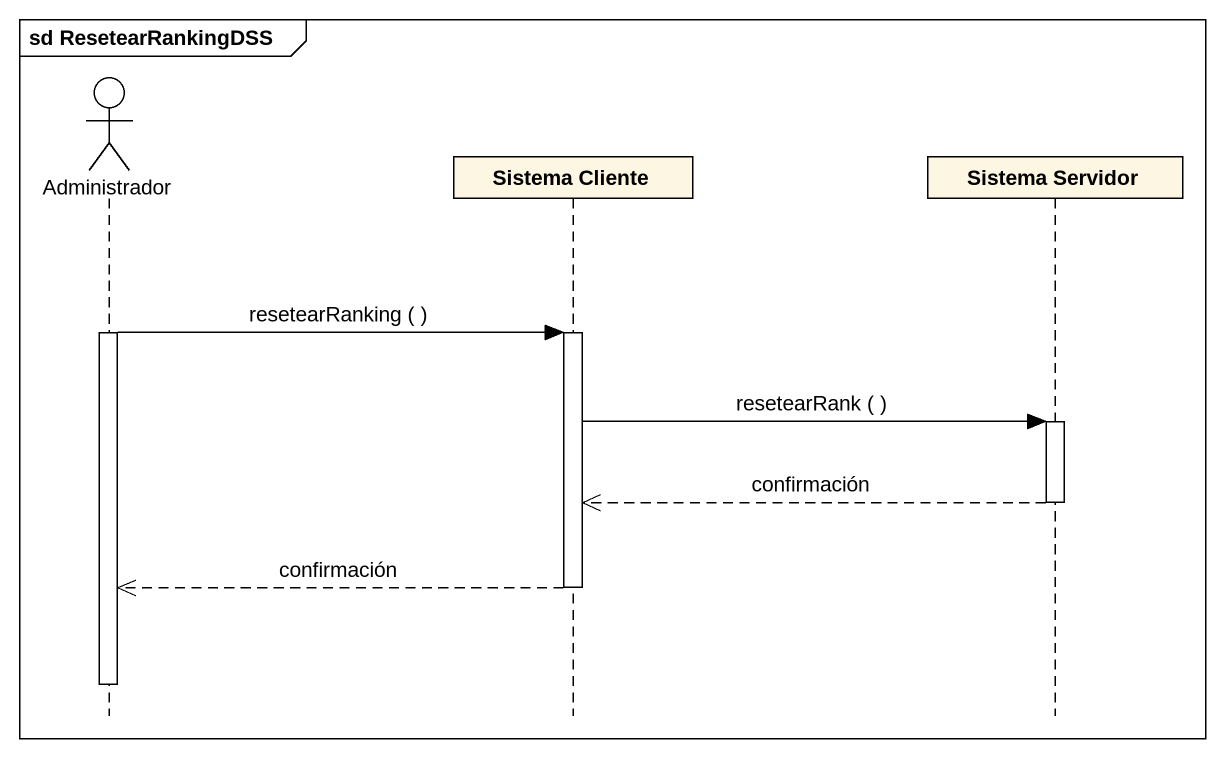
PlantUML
@startuml
mainframe sd ResetearRankingDSS
hide footbox
actor Administrador
participant "Sistema Cliente" as Sistema_Cliente
participant "Sistema Servidor" as Sistema_Servidor

activate Administrador
Administrador -> Sistema_Cliente : resetearRanking ( )
activate Sistema_Cliente
Sistema_Cliente -> Sistema_Servidor : resetearRank ( )
activate Sistema_Servidor
Sistema_Servidor -->> Sistema_Cliente : confirmación
deactivate Sistema_Servidor
Sistema_Cliente -->> Administrador : confirmación
deactivate Sistema_Cliente
deactivate Administrador
@enduml
